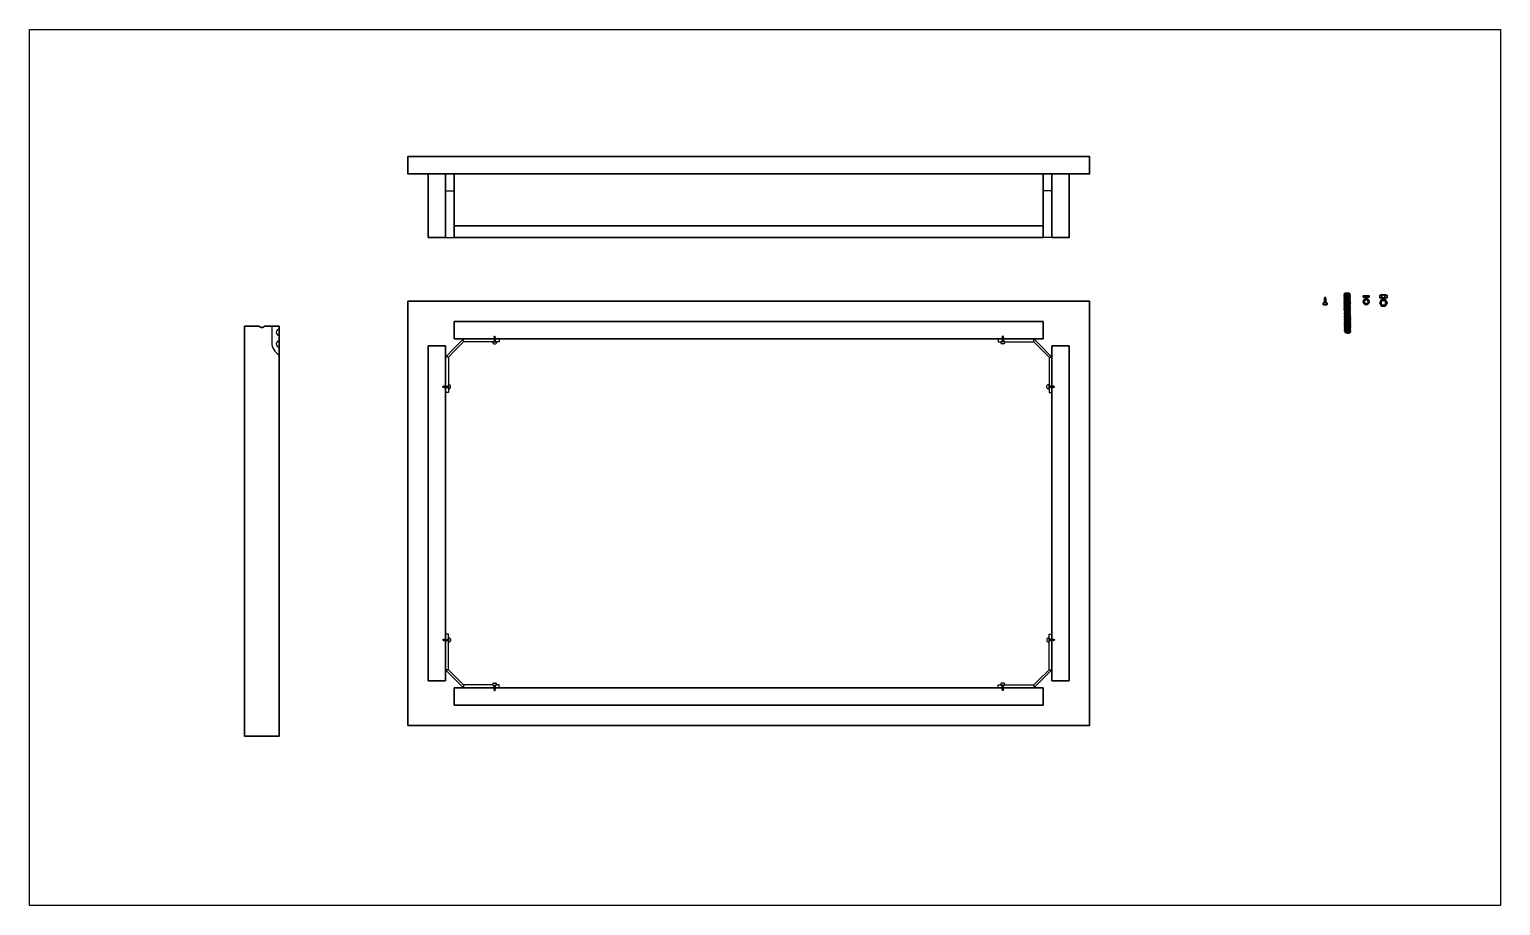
# Model space of a CAD drawing. Header units: millimetres. Extents: x 10689 to 18095, y 117 to 3257.
# Drawn here: x 15549 to 18095, y 117 to 1634 of the extents above; entities that cross this region are included whole.
import ezdxf

# ---------------------------------------------------------------- set-up
doc = ezdxf.new("R2010")
doc.units = ezdxf.units.MM
doc.header["$MEASUREMENT"] = 0
doc.layers.get('0').update_dxf_attribs({"lineweight": 30})
doc.layers.add('G-ANNO-LOGO', color=8, linetype='Continuous')
doc.layers.add('Viti', color=8, linetype='Continuous')
doc.layers.add('G-ANNO-NPLT', color=210, linetype='Continuous', plot=False)

# ---------------------------------------------------------------- blocks, each defined once
blk = doc.blocks.new('*U50')
blk.add_lwpolyline([(1, -2), (0.6, 0), (0.4, 0.5), (0.3, 0), (0.6, -2), (0.9, -2.5), (1, -2)])
blk = doc.blocks.new('*U49')
at = {"layer": 'Viti', "color": 0, "linetype": 'ByBlock', "lineweight": -2, "transparency": 16777216}
for p in [(403, 2547.5), (404.2, 2547.5), (405.4, 2547.5), (406.5, 2547.5), (407.7, 2547.5), (408.9, 2547.5)]:
    blk.add_blockref('*U50', p, dxfattribs=at)
blk = doc.blocks.new('*U52')
blk.add_lwpolyline([(1, -2), (0.6, 0), (0.4, 0.5), (0.3, 0), (0.6, -2), (0.9, -2.5), (1, -2)])
blk = doc.blocks.new('*U51')
at = {"layer": 'Viti', "color": 0, "linetype": 'ByBlock', "lineweight": -2, "transparency": 16777216}
for p in [(403, 2547.5), (404.2, 2547.5), (405.4, 2547.5), (406.5, 2547.5), (407.7, 2547.5), (408.9, 2547.5)]:
    blk.add_blockref('*U52', p, dxfattribs=at)
blk = doc.blocks.new('*U54')
blk.add_lwpolyline([(1, -2), (0.6, 0), (0.4, 0.5), (0.3, 0), (0.6, -2), (0.9, -2.5), (1, -2)])
blk = doc.blocks.new('*U53')
at = {"layer": 'Viti', "color": 0, "linetype": 'ByBlock', "lineweight": -2, "transparency": 16777216}
for p in [(403, 2547.5), (404.2, 2547.5), (405.4, 2547.5), (406.5, 2547.5), (407.7, 2547.5), (408.9, 2547.5)]:
    blk.add_blockref('*U54', p, dxfattribs=at)
blk = doc.blocks.new('*U56')
blk.add_lwpolyline([(1, -2), (0.6, 0), (0.4, 0.5), (0.3, 0), (0.6, -2), (0.9, -2.5), (1, -2)])
blk = doc.blocks.new('*U55')
at = {"layer": 'Viti', "color": 0, "linetype": 'ByBlock', "lineweight": -2, "transparency": 16777216}
for p in [(403, 2547.5), (404.2, 2547.5), (405.4, 2547.5), (406.5, 2547.5), (407.7, 2547.5), (408.9, 2547.5)]:
    blk.add_blockref('*U56', p, dxfattribs=at)
blk = doc.blocks.new('*U58')
blk.add_lwpolyline([(1, -2), (0.6, 0), (0.4, 0.5), (0.3, 0), (0.6, -2), (0.9, -2.5), (1, -2)])
blk = doc.blocks.new('*U57')
at = {"layer": 'Viti', "color": 0, "linetype": 'ByBlock', "lineweight": -2, "transparency": 16777216}
for p in [(403, 2547.5), (404.2, 2547.5), (405.4, 2547.5), (406.5, 2547.5), (407.7, 2547.5), (408.9, 2547.5)]:
    blk.add_blockref('*U58', p, dxfattribs=at)
blk = doc.blocks.new('*U44')
blk.add_lwpolyline([(1, -2), (0.6, 0), (0.4, 0.5), (0.3, 0), (0.6, -2), (0.9, -2.5), (1, -2)])
blk = doc.blocks.new('*U59')
at = {"layer": 'Viti', "color": 0, "linetype": 'ByBlock', "lineweight": -2, "transparency": 16777216}
for p in [(403, 2547.5), (404.2, 2547.5), (405.4, 2547.5), (406.5, 2547.5), (407.7, 2547.5), (408.9, 2547.5)]:
    blk.add_blockref('*U44', p, dxfattribs=at)
blk = doc.blocks.new('*U45')
blk.add_lwpolyline([(1, -2), (0.6, 0), (0.4, 0.5), (0.3, 0), (0.6, -2), (0.9, -2.5), (1, -2)])
blk = doc.blocks.new('*U48')
at = {"layer": 'Viti', "color": 0, "linetype": 'ByBlock', "lineweight": -2, "transparency": 16777216}
for p in [(403, 2547.5), (404.2, 2547.5), (405.4, 2547.5), (406.5, 2547.5), (407.7, 2547.5), (408.9, 2547.5)]:
    blk.add_blockref('*U45', p, dxfattribs=at)
blk = doc.blocks.new('*U47')
blk.add_lwpolyline([(1, -2), (0.6, 0), (0.4, 0.5), (0.3, 0), (0.6, -2), (0.9, -2.5), (1, -2)])
blk = doc.blocks.new('*U46')
at = {"layer": 'Viti', "color": 0, "linetype": 'ByBlock', "lineweight": -2, "transparency": 16777216}
for p in [(403, 2547.5), (404.2, 2547.5), (405.4, 2547.5), (406.5, 2547.5), (407.7, 2547.5), (408.9, 2547.5)]:
    blk.add_blockref('*U47', p, dxfattribs=at)
blk = doc.blocks.new('*U60')
blk.add_lwpolyline([(1, -2), (0.6, 0), (0.4, 0.5), (0.3, 0), (0.6, -2), (0.9, -2.5), (1, -2)])
blk = doc.blocks.new('*U61')
at = {"color": 0, "linetype": 'ByBlock', "lineweight": -2, "transparency": 16777216}
for p in [(403, 2547.5), (404.2, 2547.5), (405.4, 2547.5), (406.5, 2547.5), (407.7, 2547.5), (408.9, 2547.5)]:
    blk.add_blockref('*U60', p, dxfattribs=at)

msp = doc.modelspace()

# ---------------------------------------------------------------- linework, layer by layer
for p, q in [((17823.9, 1176.1), (17825.3, 1176.6)), ((17825.3, 1174.6), (17823.9, 1176.1)), ((17823.9, 1174.1), (17825.3, 1174.6)), ((17825.3, 1172.6), (17823.9, 1174.1)), ((17823.9, 1172.1), (17825.3, 1172.6)), ((17825.4, 1170.7), (17823.9, 1172.1)), ((17825.3, 1176.8), (17825.3, 1176.6)), ((17825.3, 1176.6), (17833.8, 1176)), ((17825.3, 1174.6), (17833.9, 1174)), ((17825.3, 1172.6), (17833.9, 1172)), ((17833.1, 1177.6), (17826, 1177.5)), ((17833.8, 1176), (17833.8, 1176.9)), ((17833.8, 1176), (17835.3, 1174.6)), ((17835.3, 1174.6), (17833.9, 1174)), ((17833.9, 1174), (17835.3, 1172.6)), ((17835.3, 1172.6), (17833.9, 1172)), ((17833.9, 1172), (17835.3, 1170.6)), ((17788.1, 1160.3), (17788.1, 1159.3)), ((17794.6, 1160.8), (17788.6, 1160.8)), ((17793, 1157.3), (17790.1, 1157.3)), ((17791.2, 1170), (17790.5, 1170)), ((17790.5, 1170), (17791, 1169.7)), ((17790.6, 1168.3), (17790.6, 1167.8)), ((17790.6, 1167.4), (17790.6, 1166.6)), ((17790.6, 1166.2), (17790.6, 1165.4)), ((17790.6, 1165.1), (17790.6, 1164.3)), ((17790.6, 1163.9), (17790.6, 1163.1)), ((17790.6, 1162.7), (17790.6, 1161.9)), ((17790.6, 1161.6), (17790.6, 1160.8)), ((17791, 1169.7), (17790.8, 1169.2)), ((17791, 1169.7), (17792.2, 1169.5)), ((17791.6, 1170.8), (17791.2, 1170)), ((17792, 1169.8), (17791.2, 1170)), ((17792, 1169.8), (17791.6, 1170.8)), ((17792.7, 1169.6), (17792, 1169.8)), ((17792.2, 1169.5), (17792.7, 1169.6)), ((17792.3, 1169.2), (17792.2, 1169.5)), ((17792.6, 1168.2), (17792.6, 1167.4)), ((17792.6, 1167.1), (17792.6, 1166.2)), ((17792.6, 1165.9), (17792.6, 1165.1)), ((17792.6, 1164.7), (17792.6, 1163.9)), ((17792.6, 1163.5), (17792.6, 1162.7)), ((17792.6, 1162.4), (17792.6, 1161.6)), ((17792.6, 1161.2), (17792.6, 1160.8)), ((17795.1, 1160.3), (17795.1, 1159.3)), ((17823.9, 1170.1), (17825.4, 1170.7)), ((17825.4, 1168.7), (17823.9, 1170.1)), ((17824, 1168.1), (17825.4, 1168.7)), ((17825.4, 1166.7), (17824, 1168.1)), ((17824, 1166.1), (17825.4, 1166.7)), ((17825.4, 1164.7), (17824, 1166.1)), ((17824, 1164.1), (17825.4, 1164.7)), ((17825.4, 1162.7), (17824, 1164.1)), ((17824, 1162.1), (17825.4, 1162.7)), ((17825.4, 1160.7), (17824, 1162.1)), ((17824, 1160.1), (17825.4, 1160.7)), ((17825.5, 1158.7), (17824, 1160.1)), ((17824, 1158.1), (17825.5, 1158.7)), ((17825.5, 1156.7), (17824, 1158.1)), ((17824.1, 1156.1), (17825.5, 1156.7)), ((17825.5, 1154.7), (17824.1, 1156.1)), ((17824.1, 1154.1), (17825.5, 1154.7)), ((17825.5, 1152.7), (17824.1, 1154.1)), ((17824.1, 1152.1), (17825.5, 1152.7)), ((17825.5, 1150.7), (17824.1, 1152.1)), ((17824.1, 1150.1), (17825.5, 1150.7)), ((17825.6, 1148.7), (17824.1, 1150.1)), ((17824.1, 1148.1), (17825.6, 1148.7)), ((17825.6, 1146.7), (17824.1, 1148.1)), ((17824.2, 1146.1), (17825.6, 1146.7)), ((17825.6, 1144.7), (17824.2, 1146.1)), ((17825.4, 1170.7), (17833.9, 1170)), ((17825.4, 1168.7), (17833.9, 1168)), ((17825.4, 1166.7), (17833.9, 1166)), ((17825.4, 1164.7), (17834, 1164)), ((17825.4, 1162.7), (17834, 1162.1)), ((17825.4, 1160.7), (17834, 1160.1)), ((17825.5, 1158.7), (17834, 1158.1)), ((17825.5, 1156.7), (17834, 1156.1)), ((17825.5, 1154.7), (17834.1, 1154.1)), ((17825.5, 1152.7), (17834.1, 1152.1)), ((17825.5, 1150.7), (17834.1, 1150.1)), ((17825.6, 1148.7), (17834.1, 1148.1)), ((17825.6, 1146.7), (17834.1, 1146.1)), ((17835.3, 1170.6), (17833.9, 1170)), ((17833.9, 1170), (17835.3, 1168.6)), ((17835.3, 1168.6), (17833.9, 1168)), ((17833.9, 1168), (17835.4, 1166.6)), ((17835.4, 1166.6), (17833.9, 1166)), ((17833.9, 1166), (17835.4, 1164.6)), ((17835.4, 1164.6), (17834, 1164)), ((17834, 1164), (17835.4, 1162.6)), ((17835.4, 1162.6), (17834, 1162.1)), ((17834, 1162.1), (17835.4, 1160.6)), ((17835.4, 1160.6), (17834, 1160.1)), ((17834, 1160.1), (17835.4, 1158.6)), ((17835.4, 1158.6), (17834, 1158.1)), ((17834, 1158.1), (17835.5, 1156.7)), ((17835.5, 1156.7), (17834, 1156.1)), ((17834, 1156.1), (17835.5, 1154.7)), ((17835.5, 1154.7), (17834.1, 1154.1)), ((17834.1, 1154.1), (17835.5, 1152.7)), ((17835.5, 1152.7), (17834.1, 1152.1)), ((17834.1, 1152.1), (17835.5, 1150.7)), ((17835.5, 1150.7), (17834.1, 1150.1)), ((17834.1, 1150.1), (17835.5, 1148.7)), ((17835.5, 1148.7), (17834.1, 1148.1)), ((17834.1, 1148.1), (17835.6, 1146.7)), ((17835.6, 1146.7), (17834.1, 1146.1)), ((17834.1, 1146.1), (17835.6, 1144.7)), ((17824.2, 1144.2), (17825.6, 1144.7)), ((17825.6, 1142.7), (17824.2, 1144.2)), ((17824.2, 1142.2), (17825.6, 1142.7)), ((17825.6, 1140.7), (17824.2, 1142.2)), ((17824.2, 1140.2), (17825.6, 1140.7)), ((17825.7, 1138.8), (17824.2, 1140.2)), ((17824.2, 1138.2), (17825.7, 1138.8)), ((17825.7, 1136.8), (17824.2, 1138.2)), ((17824.3, 1136.2), (17825.7, 1136.8)), ((17825.7, 1134.8), (17824.3, 1136.2)), ((17824.3, 1134.2), (17825.7, 1134.8)), ((17825.7, 1132.8), (17824.3, 1134.2)), ((17824.3, 1132.2), (17825.7, 1132.8)), ((17825.7, 1130.8), (17824.3, 1132.2)), ((17824.3, 1130.2), (17825.7, 1130.8)), ((17825.8, 1128.8), (17824.3, 1130.2)), ((17824.3, 1128.2), (17825.8, 1128.8)), ((17825.8, 1126.8), (17824.3, 1128.2)), ((17824.4, 1126.2), (17825.8, 1126.8)), ((17825.8, 1124.8), (17824.4, 1126.2)), ((17824.4, 1124.2), (17825.8, 1124.8)), ((17825.8, 1122.8), (17824.4, 1124.2)), ((17824.4, 1122.2), (17825.8, 1122.8)), ((17825.8, 1120.8), (17824.4, 1122.2)), ((17824.4, 1120.2), (17825.8, 1120.8)), ((17825.6, 1144.7), (17834.2, 1144.1)), ((17825.6, 1142.7), (17834.2, 1142.1)), ((17825.6, 1140.7), (17834.2, 1140.1)), ((17825.7, 1138.8), (17834.2, 1138.1)), ((17825.7, 1136.8), (17834.2, 1136.1)), ((17825.7, 1134.8), (17834.3, 1134.1)), ((17825.7, 1132.8), (17834.3, 1132.1)), ((17825.7, 1130.8), (17834.3, 1130.2)), ((17825.8, 1128.8), (17834.3, 1128.2)), ((17825.8, 1126.8), (17834.3, 1126.2)), ((17825.8, 1124.8), (17834.3, 1124.2)), ((17825.8, 1122.8), (17834.4, 1122.2)), ((17825.8, 1120.8), (17834.4, 1120.2)), ((17835.6, 1144.7), (17834.2, 1144.1)), ((17834.2, 1144.1), (17835.6, 1142.7)), ((17835.6, 1142.7), (17834.2, 1142.1)), ((17834.2, 1142.1), (17835.6, 1140.7)), ((17835.6, 1140.7), (17834.2, 1140.1)), ((17834.2, 1140.1), (17835.6, 1138.7)), ((17835.6, 1138.7), (17834.2, 1138.1)), ((17834.2, 1138.1), (17835.7, 1136.7)), ((17835.7, 1136.7), (17834.2, 1136.1)), ((17834.2, 1136.1), (17835.7, 1134.7)), ((17835.7, 1134.7), (17834.3, 1134.1)), ((17834.3, 1134.1), (17835.7, 1132.7)), ((17835.7, 1132.7), (17834.3, 1132.1)), ((17834.3, 1132.1), (17835.7, 1130.7)), ((17835.7, 1130.7), (17834.3, 1130.2)), ((17834.3, 1130.2), (17835.7, 1128.7)), ((17835.7, 1128.7), (17834.3, 1128.2)), ((17834.3, 1128.2), (17835.7, 1126.7)), ((17835.7, 1126.7), (17834.3, 1126.2)), ((17834.3, 1126.2), (17835.8, 1124.8)), ((17835.8, 1124.8), (17834.3, 1124.2)), ((17834.3, 1124.2), (17835.8, 1122.8)), ((17835.8, 1122.8), (17834.4, 1122.2)), ((17834.4, 1122.2), (17835.8, 1120.8)), ((17835.8, 1120.8), (17834.4, 1120.2)), ((17825.9, 1118.8), (17824.4, 1120.2)), ((17824.4, 1118.2), (17825.9, 1118.8)), ((17825.9, 1116.8), (17824.4, 1118.2)), ((17824.5, 1116.2), (17825.9, 1116.8)), ((17825.9, 1114.8), (17824.5, 1116.2)), ((17824.5, 1114.2), (17825.9, 1114.8)), ((17825.9, 1112.8), (17824.5, 1114.2)), ((17824.5, 1112.3), (17825.9, 1112.8)), ((17825.9, 1110.8), (17824.5, 1112.3)), ((17825.9, 1118.8), (17834.4, 1118.2)), ((17825.9, 1116.8), (17834.4, 1116.2)), ((17825.9, 1114.8), (17834.4, 1114.2)), ((17825.9, 1112.8), (17834.5, 1112.2)), ((17825.9, 1110.8), (17834.5, 1110.2)), ((17825.9, 1110.8), (17825.9, 1109.7)), ((17834.4, 1120.2), (17835.8, 1118.8)), ((17835.8, 1118.8), (17834.4, 1118.2)), ((17834.4, 1118.2), (17835.8, 1116.8)), ((17835.8, 1116.8), (17834.4, 1116.2)), ((17834.4, 1116.2), (17835.9, 1114.8)), ((17835.9, 1114.8), (17834.4, 1114.2)), ((17834.4, 1114.2), (17835.9, 1112.8)), ((17835.9, 1112.8), (17834.5, 1112.2)), ((17834.5, 1112.2), (17835.9, 1110.8)), ((17835.9, 1110.8), (17834.5, 1110.2)), ((17834.5, 1110.2), (17834.5, 1109))]:
    msp.add_line(p, q)
for points in [[(16203.7, 1414.1), (17383.7, 1414.1), (17383.7, 1384.1), (16203.7, 1384.1), (16203.7, 1414.1)], [(17303.5, 1294.1), (16283.8, 1294.1)], [(16283.8, 1274.1), (17303.5, 1274.1)], [(17790.6, 1168.6), (17792.6, 1168.2), (17793.1, 1168.3), (17792.5, 1168.6), (17790.6, 1168.9), (17790.1, 1168.9), (17790.6, 1168.6)], [(15980.8, 1120.4), (15980.8, 410.4), (15920.8, 410.4)], [(15920.8, 410.4), (15920.8, 1120.4)], [(15920.8, 1120.4), (15946.4, 1120.4)], [(15955.1, 1120.4), (15980.8, 1120.4)]]:
    msp.add_lwpolyline(points)
at = {"ltscale": 0.2, "elevation": 0}
for points in [[(16268.8, 1274.1), (16238.8, 1274.1), (16238.8, 1384.1)], [(16268.8, 1274.1), (16268.8, 1384.1)], [(17318.5, 1274.1), (17318.5, 1384.1)], [(17318.5, 1274.1), (17348.5, 1274.1), (17348.5, 1384.1)], [(16283.8, 1098.5), (16352.8, 1098.5)], [(16354.8, 1098.5), (17232.5, 1098.5)], [(17234.5, 1098.5), (17303.5, 1098.5)], [(16238.8, 1086.3), (16238.8, 506.5)], [(16238.8, 1086.3), (16253.8, 1086.3)], [(16238.8, 1086.3), (16268.8, 1086.3)], [(16268.8, 1086.3), (16268.8, 1028.7)], [(17348.5, 1086.3), (17318.5, 1086.3)], [(16268.8, 1028.7), (16268.8, 1016.6)], [(16268.8, 1014.6), (16268.8, 578.2)], [(16268.8, 576.2), (16268.8, 506.5)], [(16238.8, 506.5), (16268.8, 506.5)], [(17348.5, 506.5), (17318.5, 506.5)], [(16283.8, 464.3), (17303.5, 464.3)]]:
    msp.add_lwpolyline(points, dxfattribs=at)
at = {"ltscale": 0.2}
for points in [[(16283.8, 1294.1), (16283.8, 1384.1)], [(17303.5, 1294.1), (17303.5, 1384.1)], [(16283.8, 1294.1), (16283.8, 1274.1)], [(17303.5, 1294.1), (17303.5, 1274.1)], [(17857.5, 1170.6), (17867.7, 1170.5), (17867.8, 1172.8), (17857.6, 1172.9), (17857.5, 1170.6)], [(17886, 1174.5), (17886, 1169.7), (17886, 1169.7)], [(17889.7, 1174.5), (17889.7, 1169.5)], [(17895.1, 1174.4), (17895.1, 1169.5)], [(17898.8, 1169.4), (17898.8, 1169.4), (17898.8, 1174.4)], [(16203.7, 1163.6), (16203.7, 429.2)], [(16203.7, 1163.6), (17383.7, 1163.6), (17383.7, 429.2)], [(16203.7, 429.2), (17383.7, 429.2), (17383.7, 1163.6)], [(17862.6, 1159.4), (17862.6, 1157.7)], [(16283.8, 1128.5), (17303.5, 1128.5)], [(16283.8, 1128.5), (16283.8, 1098.5)], [(17303.5, 1128.5), (17303.5, 1098.5)], [(17318.5, 1086.3), (17318.5, 1016.6)], [(17348.5, 1086.3), (17348.5, 506.5)], [(17318.5, 1014.6), (17318.5, 578.2)], [(17318.5, 576.2), (17318.5, 506.5)], [(16283.8, 494.3), (16352.8, 494.3)], [(16283.8, 464.3), (16283.8, 494.3)], [(16354.8, 494.3), (17232.5, 494.3)], [(17234.5, 494.3), (17303.5, 494.3)], [(17303.5, 464.3), (17303.5, 494.3)]]:
    msp.add_lwpolyline(points, dxfattribs=at)
msp.add_lwpolyline([(17888.2, 1174.3), (17888.2, 1174.6, -0.414214), (17888.4, 1174.9), (17896.3, 1174.9, -0.414214), (17896.5, 1174.6), (17896.5, 1174.2)], format="xyb", dxfattribs=at)
msp.add_lwpolyline([(17885.9, 1160.9), (17889.1, 1155.3), (17895.6, 1155.3), (17898.9, 1160.9), (17895.6, 1166.5), (17889.1, 1166.5)], close=True, dxfattribs=at)
for centre, radius in [((17862.6, 1162.9), 5.16), ((17862.6, 1162.9), 3.5), ((17892.4, 1160.9), 4.19)]:
    msp.add_circle(centre, radius, dxfattribs=at)
for centre, radius, start, end in [((17826, 1176.8), 0.712, 90.5601, 180.5601), ((17833.1, 1176.9), 0.712, 0.5601, 90.5601), ((17788.6, 1160.3), 0.5, 90, 180), ((17791.4, 1159.7), 3.32, 186.8818, 197.545), ((17790.1, 1159.3), 2, 197.545, 270), ((17792.6, 1168.3), 2, 153.4349, 162.7551), ((17792.6, 1168.3), 2, 172.628, 180), ((17790.6, 1168.3), 2, 7.2858, 26.5651), ((17793, 1159.3), 2, 270, 342.455), ((17794.6, 1160.3), 0.5, 0, 90), ((17791.8, 1159.7), 3.32, 342.455, 353.1182), ((15950.8, 1123.5), 5.32, 215.3069, 324.6931)]:
    msp.add_arc(centre, radius, start, end)
for centre, radius, start, end in [((17888, 1182.1), 7.8, 255.7013, 283.1228), ((17892.5, 1185.9), 11.7, 256.1342, 282.6899), ((17897.1, 1182), 7.8, 255.7013, 283.1227), ((17887.4, 1160.2), 9.61, 76.5417, 98.7493), ((17892.3, 1157.6), 12.2, 76.5995, 102.2246), ((17896.8, 1161.9), 7.8, 75.7013, 103.1227), ((17831.2, 1122.6), 14, 247.9025, 283.6904)]:
    msp.add_arc(centre, radius, start, end, dxfattribs=at)
at = {"layer": 'G-ANNO-LOGO'}
msp.add_lwpolyline([(15968, 1120.4), (15968, 1120.4), (15968, 1092.2, 0.270933), (15980.8, 1071.1, 1.593404)], format="xyb", dxfattribs=at)
for centre in [(15980.8, 1109.8), (15980.8, 1089.7)]:
    msp.add_arc(centre, 5.09, 90, 270, dxfattribs=at)
at = {"layer": 'G-ANNO-NPLT', "ltscale": 0.2}
msp.add_lwpolyline([(15548.5, 1634.3), (18095.2, 1634.3), (18095.2, 117.3), (15548.5, 117.3)], close=True, dxfattribs=at)
at = {"layer": 'Viti'}
for p, q in [((16352.7, 1102.4), (16353.3, 1102.7)), ((16353.2, 1102.3), (16352.7, 1102.4)), ((16352.8, 1101.1), (16352.8, 1100.2)), ((16352.8, 1099.9), (16352.8, 1099.1)), ((16352.8, 1098.7), (16352.8, 1097.9)), ((16352.8, 1097.6), (16352.8, 1096.7)), ((16352.8, 1096.4), (16352.8, 1095.6)), ((16352.8, 1095.2), (16352.8, 1094.4)), ((16353, 1102.1), (16353.2, 1102.3)), ((16354.4, 1102.5), (16353.2, 1102.3)), ((16353.3, 1102.7), (16353.8, 1103.6)), ((16353.3, 1102.7), (16354.2, 1102.8)), ((16353.8, 1103.6), (16354.2, 1102.8)), ((16354.2, 1102.8), (16354.9, 1102.8)), ((16354.9, 1102.8), (16354.4, 1102.5)), ((16354.4, 1102.5), (16354.6, 1102.1)), ((16354.8, 1101.2), (16354.8, 1100.6)), ((16354.8, 1100.3), (16354.8, 1099.4)), ((16354.8, 1099.1), (16354.8, 1098.3)), ((16354.8, 1097.9), (16354.8, 1097.1)), ((16354.8, 1096.7), (16354.8, 1095.9)), ((16354.8, 1095.6), (16354.8, 1094.8)), ((17233.1, 1102.8), (17232.4, 1102.8)), ((17232.4, 1102.8), (17232.9, 1102.5)), ((17232.5, 1101.2), (17232.5, 1100.6)), ((17232.5, 1100.3), (17232.5, 1099.4)), ((17232.5, 1099.1), (17232.5, 1098.3)), ((17232.5, 1097.9), (17232.5, 1097.1)), ((17232.5, 1096.7), (17232.5, 1095.9)), ((17232.5, 1095.6), (17232.5, 1094.8)), ((17232.9, 1102.5), (17232.7, 1102.1)), ((17232.9, 1102.5), (17234.1, 1102.3)), ((17233.5, 1103.6), (17233.1, 1102.8)), ((17234, 1102.7), (17233.1, 1102.8)), ((17234, 1102.7), (17233.5, 1103.6)), ((17234.6, 1102.4), (17234, 1102.7)), ((17234.1, 1102.3), (17234.6, 1102.4)), ((17234.3, 1102.1), (17234.1, 1102.3)), ((17234.5, 1101.1), (17234.5, 1100.2)), ((17234.5, 1099.9), (17234.5, 1099.1)), ((17234.5, 1098.7), (17234.5, 1097.9)), ((17234.5, 1097.6), (17234.5, 1096.7)), ((17234.5, 1096.4), (17234.5, 1095.6)), ((17234.5, 1095.2), (17234.5, 1094.4)), ((16350.3, 1093.1), (16350.3, 1092.1)), ((16350.8, 1093.6), (16356.8, 1093.6)), ((16352.4, 1090.1), (16355.3, 1090.1)), ((16352.8, 1094.1), (16352.8, 1093.6)), ((16354.8, 1094.4), (16354.8, 1093.6)), ((16357.3, 1093.1), (16357.3, 1092.1)), ((17230, 1093.1), (17230, 1092.1)), ((17236.5, 1093.6), (17230.5, 1093.6)), ((17234.9, 1090.1), (17232, 1090.1)), ((17232.5, 1094.4), (17232.5, 1093.6)), ((17234.5, 1094.1), (17234.5, 1093.6)), ((17237, 1093.1), (17237, 1092.1)), ((16274.3, 1019.1), (16275.3, 1019.1)), ((17313, 1019.1), (17312, 1019.1)), ((16263.8, 1015.6), (16264.6, 1016)), ((16264.8, 1015.1), (16263.8, 1015.6)), ((16264.6, 1016), (16264.7, 1016.6)), ((16264.8, 1015.1), (16264.6, 1016)), ((16264.7, 1016.6), (16265, 1016.1)), ((16265.1, 1014.4), (16264.8, 1015.1)), ((16265, 1016.1), (16265.4, 1016.4)), ((16265, 1016.1), (16265.2, 1014.9)), ((16265.2, 1014.9), (16265.1, 1014.4)), ((16265.4, 1014.8), (16265.2, 1014.9)), ((16266.3, 1016.6), (16266.9, 1016.6)), ((16266.4, 1014.6), (16267.2, 1014.6)), ((16267.2, 1016.6), (16268, 1016.6)), ((16267.6, 1014.6), (16268.4, 1014.6)), ((16268.4, 1016.6), (16269.2, 1016.6)), ((16268.8, 1014.6), (16269.6, 1014.6)), ((16269.6, 1016.6), (16270.4, 1016.6)), ((16269.9, 1014.6), (16270.7, 1014.6)), ((16270.7, 1016.6), (16271.6, 1016.6)), ((16271.1, 1014.6), (16271.9, 1014.6)), ((16271.9, 1016.6), (16272.7, 1016.6)), ((16272.3, 1014.6), (16273.1, 1014.6)), ((16273.1, 1016.6), (16273.8, 1016.6)), ((16273.4, 1014.6), (16273.8, 1014.6)), ((16273.8, 1012.6), (16273.8, 1018.6)), ((16274.3, 1012.1), (16275.3, 1012.1)), ((16277.3, 1014.1), (16277.3, 1017)), ((17310, 1014.1), (17310, 1017)), ((17313, 1012.1), (17312, 1012.1)), ((17313.5, 1012.6), (17313.5, 1018.6)), ((17314.2, 1016.6), (17313.5, 1016.6)), ((17313.9, 1014.6), (17313.5, 1014.6)), ((17315, 1014.6), (17314.2, 1014.6)), ((17315.4, 1016.6), (17314.6, 1016.6)), ((17316.2, 1014.6), (17315.4, 1014.6)), ((17316.6, 1016.6), (17315.7, 1016.6)), ((17317.4, 1014.6), (17316.6, 1014.6)), ((17317.7, 1016.6), (17316.9, 1016.6)), ((17318.5, 1014.6), (17317.7, 1014.6)), ((17318.9, 1016.6), (17318.1, 1016.6)), ((17319.7, 1014.6), (17318.9, 1014.6)), ((17320.1, 1016.6), (17319.3, 1016.6)), ((17320.9, 1014.6), (17320.1, 1014.6)), ((17321, 1016.6), (17320.4, 1016.6)), ((17322.3, 1016.1), (17321.9, 1016.4)), ((17321.9, 1014.8), (17322.1, 1014.9)), ((17322.3, 1016.1), (17322.1, 1014.9)), ((17322.1, 1014.9), (17322.2, 1014.4)), ((17322.2, 1014.4), (17322.5, 1015.1)), ((17322.6, 1016.6), (17322.3, 1016.1)), ((17322.5, 1015.1), (17322.7, 1016)), ((17322.5, 1015.1), (17323.5, 1015.6)), ((17322.7, 1016), (17322.6, 1016.6)), ((17323.5, 1015.6), (17322.7, 1016)), ((16264.8, 577.7), (16263.8, 577.2)), ((16263.8, 577.2), (16264.6, 576.8)), ((16264.8, 577.7), (16264.6, 576.8)), ((16264.6, 576.8), (16264.7, 576.1)), ((16264.7, 576.1), (16265, 576.6)), ((16265.1, 578.4), (16264.8, 577.7)), ((16265, 576.6), (16265.2, 577.9)), ((16265, 576.6), (16265.4, 576.4)), ((16265.2, 577.9), (16265.1, 578.4)), ((16265.4, 578), (16265.2, 577.9)), ((16266.3, 576.2), (16266.9, 576.2)), ((16266.4, 578.2), (16267.2, 578.2)), ((16267.2, 576.2), (16268, 576.2)), ((16267.6, 578.2), (16268.4, 578.2)), ((16268.4, 576.2), (16269.2, 576.2)), ((16268.8, 578.2), (16269.6, 578.2)), ((16269.6, 576.2), (16270.4, 576.2)), ((16269.9, 578.2), (16270.7, 578.2)), ((16270.7, 576.2), (16271.6, 576.2)), ((16271.1, 578.2), (16271.9, 578.2)), ((16271.9, 576.2), (16272.7, 576.2)), ((16272.3, 578.2), (16273.1, 578.2)), ((16273.1, 576.2), (16273.8, 576.2)), ((16273.4, 578.2), (16273.8, 578.2)), ((16273.8, 580.2), (16273.8, 574.2)), ((16274.3, 580.7), (16275.3, 580.7)), ((16274.3, 573.7), (16275.3, 573.7)), ((16277.3, 578.7), (16277.3, 575.7)), ((17310, 578.7), (17310, 575.7)), ((17313, 580.7), (17312, 580.7)), ((17313, 573.7), (17312, 573.7)), ((17313.5, 580.2), (17313.5, 574.2)), ((17313.9, 578.2), (17313.5, 578.2)), ((17314.2, 576.2), (17313.5, 576.2)), ((17315, 578.2), (17314.2, 578.2)), ((17315.4, 576.2), (17314.6, 576.2)), ((17316.2, 578.2), (17315.4, 578.2)), ((17316.6, 576.2), (17315.7, 576.2)), ((17317.4, 578.2), (17316.6, 578.2)), ((17317.7, 576.2), (17316.9, 576.2)), ((17318.5, 578.2), (17317.7, 578.2)), ((17318.9, 576.2), (17318.1, 576.2)), ((17319.7, 578.2), (17318.9, 578.2)), ((17320.1, 576.2), (17319.3, 576.2)), ((17320.9, 578.2), (17320.1, 578.2)), ((17321, 576.2), (17320.4, 576.2)), ((17321.9, 578), (17322.1, 577.9)), ((17322.3, 576.6), (17321.9, 576.4)), ((17322.1, 577.9), (17322.2, 578.4)), ((17322.3, 576.6), (17322.1, 577.9)), ((17322.2, 578.4), (17322.5, 577.7)), ((17322.6, 576.1), (17322.3, 576.6)), ((17322.5, 577.7), (17323.5, 577.2)), ((17322.5, 577.7), (17322.7, 576.8)), ((17322.7, 576.8), (17322.6, 576.1)), ((17323.5, 577.2), (17322.7, 576.8)), ((16350.3, 499.6), (16350.3, 500.6)), ((16350.8, 499.1), (16356.8, 499.1)), ((16352.4, 502.6), (16355.3, 502.6)), ((16353.2, 490.5), (16352.7, 490.4)), ((16352.7, 490.4), (16353.3, 490.1)), ((16352.8, 498.7), (16352.8, 499.1)), ((16352.8, 497.6), (16352.8, 498.4)), ((16352.8, 496.4), (16352.8, 497.2)), ((16352.8, 495.2), (16352.8, 496)), ((16352.8, 494), (16352.8, 494.9)), ((16352.8, 492.9), (16352.8, 493.7)), ((16352.8, 491.7), (16352.8, 492.5)), ((16353, 490.7), (16353.2, 490.5)), ((16354.4, 490.3), (16353.2, 490.5)), ((16353.3, 490.1), (16353.8, 489.1)), ((16353.3, 490.1), (16354.2, 489.9)), ((16353.8, 489.1), (16354.2, 489.9)), ((16354.2, 489.9), (16354.9, 490)), ((16354.4, 490.3), (16354.6, 490.7)), ((16354.9, 490), (16354.4, 490.3)), ((16354.8, 498.4), (16354.8, 499.1)), ((16354.8, 497.2), (16354.8, 498)), ((16354.8, 496), (16354.8, 496.9)), ((16354.8, 494.9), (16354.8, 495.7)), ((16354.8, 493.7), (16354.8, 494.5)), ((16354.8, 492.5), (16354.8, 493.3)), ((16354.8, 491.6), (16354.8, 492.2)), ((16357.3, 499.6), (16357.3, 500.6)), ((17230, 499.6), (17230, 500.6)), ((17236.5, 499.1), (17230.5, 499.1)), ((17234.9, 502.6), (17232, 502.6)), ((17232.4, 490), (17232.9, 490.3)), ((17233.1, 489.9), (17232.4, 490)), ((17232.5, 498.4), (17232.5, 499.1)), ((17232.5, 497.2), (17232.5, 498)), ((17232.5, 496), (17232.5, 496.9)), ((17232.5, 494.9), (17232.5, 495.7)), ((17232.5, 493.7), (17232.5, 494.5)), ((17232.5, 492.5), (17232.5, 493.3)), ((17232.5, 491.6), (17232.5, 492.2)), ((17232.9, 490.3), (17232.7, 490.7)), ((17232.9, 490.3), (17234.1, 490.5)), ((17234, 490.1), (17233.1, 489.9)), ((17233.5, 489.1), (17233.1, 489.9)), ((17234, 490.1), (17233.5, 489.1)), ((17234.6, 490.4), (17234, 490.1)), ((17234.3, 490.7), (17234.1, 490.5)), ((17234.1, 490.5), (17234.6, 490.4)), ((17234.5, 498.7), (17234.5, 499.1)), ((17234.5, 497.6), (17234.5, 498.4)), ((17234.5, 496.4), (17234.5, 497.2)), ((17234.5, 495.2), (17234.5, 496)), ((17234.5, 494), (17234.5, 494.9)), ((17234.5, 492.9), (17234.5, 493.7)), ((17234.5, 491.7), (17234.5, 492.5)), ((17237, 499.6), (17237, 500.6))]:
    msp.add_line(p, q, dxfattribs=at)
at = {"layer": 'Viti', "ltscale": 0.2}
for points in [[(16283.8, 1354), (16268.8, 1354)], [(17318.5, 1355.1), (17303.5, 1355.1)]]:
    msp.add_lwpolyline(points, dxfattribs=at)
at = {"layer": 'Viti', "ltscale": 0.2, "elevation": 0}
for points in [[(16268.8, 1274.1), (16283.8, 1274.1)], [(17318.5, 1274.1), (17303.5, 1274.1)], [(16283.2, 1081.6), (16300.2, 1098.5)], [(16350.4, 1093.5), (16300.2, 1093.5), (16300.2, 1098.5)], [(16361.8, 1098.5), (16361.8, 1093.5), (16357.2, 1093.5)], [(17225.5, 1098.5), (17225.5, 1093.5), (17230.1, 1093.5)], [(17236.9, 1093.5), (17287.1, 1093.5), (17287.1, 1098.5)], [(17297, 1088.6), (17287.1, 1098.5)], [(16268.8, 1067.1), (16283.2, 1081.6)], [(16285, 1078.3), (16273.8, 1067.1)], [(16300.2, 1093.5), (16285, 1078.3)], [(17287.1, 1093.5), (17294.6, 1086)], [(17294.6, 1086), (17313.5, 1067.1)], [(17318.5, 1067.1), (17297, 1088.6)], [(16273.8, 1067.1), (16268.8, 1067.1)], [(16273.8, 1067.1), (16273.8, 1005.5)], [(17313.5, 1067.1), (17313.5, 1005.5)], [(17313.5, 1067.1), (17318.5, 1067.1)], [(16273.8, 1005.5), (16268.8, 1005.5)], [(17313.5, 1005.5), (17318.5, 1005.5)], [(16273.8, 587.3), (16268.8, 587.3)], [(16273.8, 525.6), (16273.8, 587.3)], [(17313.5, 525.6), (17313.5, 587.3)], [(17313.5, 587.3), (17318.5, 587.3)], [(16268.8, 525.6), (16283.2, 511.2)], [(16273.8, 525.6), (16268.8, 525.6)], [(16285, 514.5), (16273.8, 525.6)], [(16283.2, 511.2), (16300.2, 494.3)], [(16300.2, 499.3), (16285, 514.5)], [(17294.6, 506.8), (17313.5, 525.6)], [(17318.5, 525.6), (17297, 504.2)], [(17313.5, 525.6), (17318.5, 525.6)], [(16350.4, 499.3), (16300.2, 499.3), (16300.2, 494.3)], [(16361.8, 494.3), (16361.8, 499.3), (16357.2, 499.3)], [(17225.5, 494.3), (17225.5, 499.3), (17230.1, 499.3)], [(17236.9, 499.3), (17287.1, 499.3), (17287.1, 494.3)], [(17287.1, 499.3), (17294.6, 506.8)], [(17297, 504.2), (17287.1, 494.3)]]:
    msp.add_lwpolyline(points, dxfattribs=at)
at = {"layer": 'Viti'}
for points in [[(16354.8, 1101.4), (16352.8, 1101.1), (16352.3, 1101.2), (16352.8, 1101.4), (16354.7, 1101.8), (16355.3, 1101.7), (16354.8, 1101.4)], [(17232.5, 1101.4), (17234.5, 1101.1), (17235, 1101.2), (17234.5, 1101.4), (17232.6, 1101.8), (17232, 1101.7), (17232.5, 1101.4)], [(16354.8, 491.4), (16352.8, 491.7), (16352.3, 491.6), (16352.8, 491.4), (16354.7, 491), (16355.3, 491.1), (16354.8, 491.4)], [(17232.5, 491.4), (17234.5, 491.7), (17235, 491.6), (17234.5, 491.4), (17232.6, 491), (17232, 491.1), (17232.5, 491.4)]]:
    msp.add_lwpolyline(points, dxfattribs=at)
at = {"layer": 'Viti', "elevation": 0}
for points in [[(16266.1, 1016.6), (16266.4, 1014.6), (16266.3, 1014.1), (16266.1, 1014.6), (16265.7, 1016.5), (16265.8, 1017.1), (16266.1, 1016.6)], [(17321.2, 1016.6), (17320.9, 1014.6), (17321, 1014.1), (17321.2, 1014.6), (17321.6, 1016.5), (17321.5, 1017.1), (17321.2, 1016.6)], [(16266.1, 576.2), (16266.4, 578.2), (16266.3, 578.7), (16266.1, 578.2), (16265.7, 576.3), (16265.8, 575.7), (16266.1, 576.2)], [(17321.2, 576.2), (17320.9, 578.2), (17321, 578.7), (17321.2, 578.2), (17321.6, 576.3), (17321.5, 575.7), (17321.2, 576.2)]]:
    msp.add_lwpolyline(points, dxfattribs=at)
at = {"layer": 'Viti'}
for centre, radius, start, end in [((16354.8, 1101.2), 2, 153.4349, 172.7142), ((16352.8, 1101.2), 2, 17.2449, 26.5651), ((16352.8, 1101.2), 2, 0, 7.372), ((17234.5, 1101.2), 2, 172.628, 180), ((17234.5, 1101.2), 2, 153.4349, 162.7551), ((17232.5, 1101.2), 2, 7.2858, 26.5651), ((16350.8, 1093.1), 0.5, 90, 180), ((16353.6, 1092.5), 3.32, 186.8818, 197.545), ((16352.4, 1092.1), 2, 197.545, 270), ((16355.3, 1092.1), 2, 270, 342.455), ((16356.8, 1093.1), 0.5, 0, 90), ((16354, 1092.5), 3.32, 342.455, 353.1182), ((17230.5, 1093.1), 0.5, 90, 180), ((17233.3, 1092.5), 3.32, 186.8818, 197.545), ((17232, 1092.1), 2, 197.545, 270), ((17234.9, 1092.1), 2, 270, 342.455), ((17236.5, 1093.1), 0.5, 0, 90), ((17233.7, 1092.5), 3.32, 342.455, 353.1182), ((16274.3, 1018.6), 0.5, 90, 180), ((16274.9, 1015.8), 3.32, 72.455, 83.1182), ((16275.3, 1017), 2, 0, 72.455), ((17312, 1017), 2, 107.545, 180), ((17312.4, 1015.8), 3.32, 96.8818, 107.545), ((17313, 1018.6), 0.5, 0, 90), ((16266.3, 1014.6), 2, 107.2449, 116.5651), ((16266.3, 1016.6), 2, 243.4349, 262.7142), ((16266.3, 1014.6), 2, 90, 97.372), ((16274.3, 1012.6), 0.5, 180, 270), ((16274.9, 1015.4), 3.32, 276.8818, 287.545), ((16275.3, 1014.1), 2, 287.545, 0), ((17312, 1014.1), 2, 180, 252.455), ((17312.4, 1015.4), 3.32, 252.455, 263.1182), ((17313, 1012.6), 0.5, 270, 0), ((17321, 1014.6), 2, 82.628, 90), ((17321, 1016.6), 2, 277.2858, 296.5651), ((17321, 1014.6), 2, 63.4349, 72.7551), ((16266.3, 576.2), 2, 97.2858, 116.5651), ((16266.3, 578.2), 2, 243.4349, 252.7551), ((16266.3, 578.2), 2, 262.628, 270), ((16274.3, 580.2), 0.5, 90, 180), ((16274.3, 574.2), 0.5, 180, 270), ((16274.9, 577.4), 3.32, 72.455, 83.1182), ((16274.9, 577), 3.32, 276.8818, 287.545), ((16275.3, 578.7), 2, 0, 72.455), ((16275.3, 575.7), 2, 287.545, 0), ((17312, 578.7), 2, 107.545, 180), ((17312, 575.7), 2, 180, 252.455), ((17312.4, 577.4), 3.32, 96.8818, 107.545), ((17312.4, 577), 3.32, 252.455, 263.1182), ((17313, 580.2), 0.5, 0, 90), ((17313, 574.2), 0.5, 270, 0), ((17321, 578.2), 2, 270, 277.372), ((17321, 576.2), 2, 63.4349, 82.7142), ((17321, 578.2), 2, 287.2449, 296.5651), ((16353.6, 500.2), 3.32, 162.455, 173.1182), ((16350.8, 499.6), 0.5, 180, 270), ((16352.4, 500.6), 2, 90, 162.455), ((16354.8, 491.6), 2, 187.2858, 206.5651), ((16352.8, 491.6), 2, 333.4349, 342.7551), ((16352.8, 491.6), 2, 352.628, 0), ((16355.3, 500.6), 2, 17.545, 90), ((16356.8, 499.6), 0.5, 270, 0), ((16354, 500.2), 3.32, 6.8818, 17.545), ((17233.3, 500.2), 3.32, 162.455, 173.1182), ((17230.5, 499.6), 0.5, 180, 270), ((17232, 500.6), 2, 90, 162.455), ((17234.5, 491.6), 2, 180, 187.372), ((17234.5, 491.6), 2, 197.2449, 206.5651), ((17232.5, 491.6), 2, 333.4349, 352.7142), ((17234.9, 500.6), 2, 17.545, 90), ((17236.5, 499.6), 0.5, 270, 0), ((17233.7, 500.2), 3.32, 6.8818, 17.545)]:
    msp.add_arc(centre, radius, start, end, dxfattribs=at)

# ---------------------------------------------------------------- block references
at = {"xscale": -1, "rotation": 270}
msp.add_blockref('*U61', (15245, 757.9), dxfattribs=at)
at = {"layer": 'Viti'}
for name, p, rotation in [('*U49', (18900.4, 690.8), 90), ('*U51', (16676.7, 3562.1), 180), ('*U57', (14686.9, 902), 270)]:
    msp.add_blockref(name, p, dxfattribs=dict(at, rotation=rotation))
at = {"layer": 'Viti', "xscale": -1}
for name, p, rotation in [('*U48', (14686.9, 690.8), 270), ('*U46', (16910.6, 3562.1), 180), ('*U53', (18900.4, 902), 90)]:
    msp.add_blockref(name, p, dxfattribs=dict(at, rotation=rotation))
msp.add_blockref('*U55', (16676.7, -1969.3), dxfattribs=at)
at = {"layer": 'Viti'}
msp.add_blockref('*U59', (16910.6, -1969.3), dxfattribs=at)

doc.saveas('drawing.dxf')
